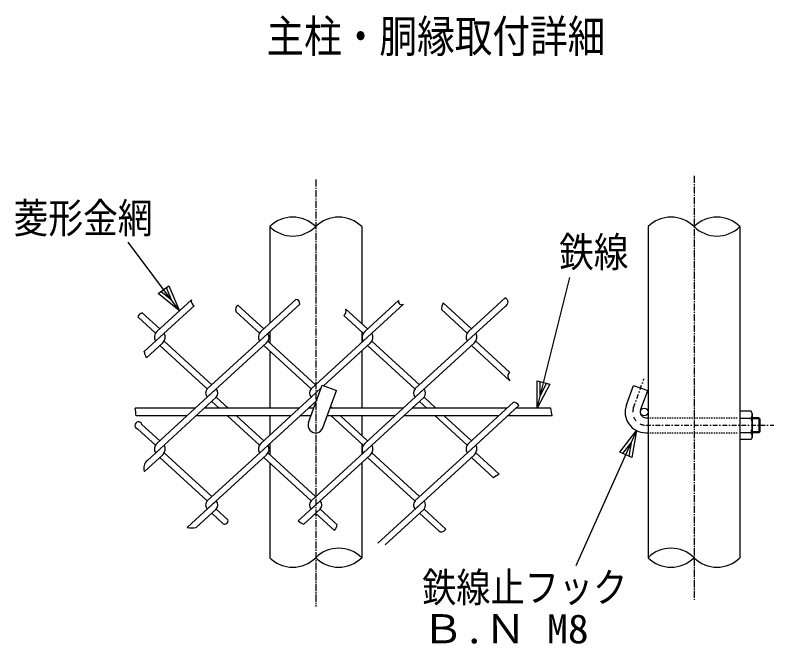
# Model space of a CAD drawing. Units: millimetres, scale not verified. Extents: x -2950 to 2950, y -2100 to 2100.
# Drawn here: x 978 to 1780, y 552 to 1216 of the extents above; entities that cross this region are included whole.
import ezdxf
from ezdxf.enums import TextEntityAlignment as Align

# ---------------------------------------------------------------- set-up
doc = ezdxf.new("R2010")
doc.units = ezdxf.units.MM
doc.header["$LTSCALE"] = 10
for name, pattern in [('USER1', [1.125, 0.75, -0.125, 0.125, -0.125]), ('USER2', [0.26, 0.01, -0.25]), ('USER3', [1.01, 0.5, -0.25, 0.01, -0.25])]:
    doc.linetypes.add(name, pattern=pattern)
doc.layers.add('0-1_1', color=7, linetype='Continuous', lineweight=25)
doc.layers.add('0-2_0', color=7, linetype='Continuous', lineweight=25)
doc.styles.add('ＭＳ ゴシック', font='')
doc.styles.get('ＭＳ ゴシック').set_extended_font_data('MS Gothic')

# ---------------------------------------------------------------- blocks, each defined once
blk = doc.blocks.new('C105')
at = {"layer": '0-1_1', "color": 4}
blk.add_line((9389.4, 17140.2), (9735.3, 18521.2), dxfattribs=at)
blk.add_lwpolyline([(9525.3, 17394.8), (9389.4, 17140.2), (9389.5, 17428.8)], close=True, dxfattribs=at)
blk.add_lwpolyline([(9491.3, 17403.3), (9423.4, 17276), (9423.4, 17420.3)], dxfattribs=at)
blk = doc.blocks.new('C106')
at = {"layer": '0-1_1', "color": 4}
blk.add_line((10442.3, 16903.6), (9800.7, 15475.5), dxfattribs=at)
blk.add_lwpolyline([(10263.7, 16676.9), (10442.3, 16903.6), (10391.4, 16619.5)], close=True, dxfattribs=at)
blk.add_lwpolyline([(10295.6, 16662.5), (10384.9, 16775.9), (10359.5, 16633.9)], dxfattribs=at)
blk = doc.blocks.new('C109')
at = {"layer": '0-1_1', "color": 4}
blk.add_line((22168.3, 18875.2), (21625.2, 19599.4), dxfattribs=at)
blk.add_lwpolyline([(22056.3, 19141.2), (22168.3, 18875.2), (21944.3, 19057.2)], close=True, dxfattribs=at)
blk.add_lwpolyline([(22028.3, 19120.2), (22084.3, 18987.2), (21972.3, 19078.2)], dxfattribs=at)

msp = doc.modelspace()

# ---------------------------------------------------------------- linework, layer by layer
at = {"layer": '0-1_1', "color": 4, "linetype": 'USER1'}
for p, q in [((1695.92, 1046.46), (1695.92, 598.35)), ((1295.92, 1042.55), (1295.92, 591.21))]:
    msp.add_line(p, q, dxfattribs=at)
at = {"layer": '0-1_1'}
for p, q in [((1247.32, 992.79), (1247.32, 890.55)), ((1344.52, 992.79), (1344.52, 890.34)), ((1647.32, 992.79), (1647.32, 642.79)), ((1744.52, 992.79), (1744.52, 642.79)), ((1127.96, 881.83), (1164.42, 915.24)), ((1237.81, 881.83), (1274.93, 915.85)), ((1347.66, 881.83), (1383.37, 914.56)), ((1457.51, 881.83), (1496.21, 917.3)), ((1131.04, 875.86), (1167.38, 909.16)), ((1240.89, 884.65), (1213.48, 909.76)), ((1240.89, 875.86), (1279.03, 910.81)), ((1350.73, 875.86), (1388.82, 910.76)), ((1460.58, 884.65), (1430.64, 912.09)), ((1460.58, 875.86), (1496.41, 908.69)), ((1131.04, 884.65), (1112.38, 901.75)), ((1236.34, 880.03), (1211.63, 902.67)), ((1346.18, 880.03), (1325.8, 898.7)), ((1350.73, 884.65), (1327.9, 905.57)), ((1456.03, 880.03), (1428.75, 905.03)), ((1126.49, 880.03), (1107.72, 897.23)), ((1131.04, 875.86), (1114.4, 860.62)), ((1240.89, 875.86), (1181.17, 821.14)), ((1247.32, 881.76), (1247.32, 869.96)), ((1350.73, 875.86), (1291.01, 821.14)), ((1344.52, 881.55), (1344.52, 870.17)), ((1460.58, 875.86), (1400.86, 821.14)), ((1134.11, 869.89), (1116.91, 854.13)), ((1131.04, 867.07), (1181.17, 821.14)), ((1135.59, 871.69), (1185.96, 825.53)), ((1243.96, 869.89), (1181.19, 812.37)), ((1240.89, 867.07), (1291.01, 821.14)), ((1245.43, 871.69), (1295.81, 825.53)), ((1353.81, 869.89), (1304.23, 824.46)), ((1350.73, 867.07), (1400.86, 821.14)), ((1355.28, 871.69), (1405.66, 825.53)), ((1463.65, 869.89), (1400.88, 812.37)), ((1460.58, 867.07), (1501.16, 829.89)), ((1465.13, 871.69), (1500.83, 838.98)), ((1247.32, 861.17), (1247.32, 800.79)), ((1344.52, 861.38), (1344.52, 800.79)), ((1127.96, 763.6), (1190.74, 821.12)), ((1301.75, 822.19), (1291.03, 812.37)), ((1303.44, 780.05), (1317.81, 819.52)), ((1347.66, 763.6), (1410.43, 821.12)), ((1639.44, 798.84), (1646.92, 819.41)), ((1131.04, 757.63), (1190.76, 812.35)), ((1203.37, 800.79), (1190.76, 812.35)), ((1237.81, 763.6), (1291.03, 812.37)), ((1350.73, 757.63), (1410.45, 812.35)), ((1423.07, 800.79), (1410.45, 812.35)), ((1193.78, 800.79), (1185.96, 807.95)), ((1240.89, 757.63), (1296.95, 809)), ((1313.22, 800.79), (1311.55, 802.32)), ((1413.48, 800.79), (1405.66, 807.95)), ((1457.51, 763.6), (1504.89, 807.02)), ((1460.58, 757.63), (1510.81, 803.65)), ((1168.55, 800.79), (1105.13, 800.79)), ((1278.4, 800.79), (1178.14, 800.79)), ((1293.96, 800.79), (1287.99, 800.79)), ((1388.24, 800.79), (1310.99, 800.79)), ((1498.09, 800.79), (1397.84, 800.79)), ((1544.46, 800.79), (1507.68, 800.79)), ((1756.37, 797.79), (1744.52, 797.79)), ((1744.52, 797.79), (1744.52, 767.79)), ((1757.52, 795.29), (1756.37, 797.79)), ((1159.82, 792.79), (1105.92, 792.79)), ((1269.67, 792.79), (1169.41, 792.79)), ((1236.34, 761.79), (1202.51, 792.79)), ((1240.89, 766.42), (1212.1, 792.79)), ((1247.32, 792.79), (1247.32, 772.32)), ((1291.05, 792.79), (1279.26, 792.79)), ((1379.51, 792.79), (1308.08, 792.79)), ((1346.18, 761.79), (1312.36, 792.79)), ((1350.73, 766.42), (1321.95, 792.79)), ((1344.52, 792.79), (1344.52, 772.11)), ((1489.36, 792.79), (1389.1, 792.79)), ((1456.03, 761.79), (1422.21, 792.79)), ((1460.58, 766.42), (1431.8, 792.79)), ((1545.92, 792.79), (1498.95, 792.79)), ((1645.08, 790.79), (1647.32, 790.79)), ((1744.52, 790.28), (1756.37, 790.28)), ((1764.32, 790.79), (1757.52, 790.79)), ((1765.52, 789.59), (1764.32, 790.79)), ((1764.32, 790.79), (1764.32, 774.79)), ((1765.52, 789.59), (1765.52, 775.99)), ((1126.49, 761.79), (1107.9, 778.82)), ((1131.04, 766.42), (1112.15, 783.72)), ((1645.08, 774.79), (1647.32, 774.79)), ((1744.52, 775.29), (1756.37, 775.29)), ((1764.32, 774.79), (1757.52, 774.79)), ((1765.52, 775.99), (1764.32, 774.79)), ((1247.32, 763.53), (1247.32, 751.73)), ((1344.52, 763.32), (1344.52, 751.94)), ((1131.04, 757.63), (1117.85, 745.54)), ((1240.89, 757.63), (1181.17, 702.9)), ((1350.73, 757.63), (1291.01, 702.9)), ((1460.58, 757.63), (1400.86, 702.9)), ((1134.11, 751.65), (1114.77, 733.93)), ((1131.04, 748.84), (1181.17, 702.9)), ((1135.59, 753.46), (1185.96, 707.3)), ((1243.96, 751.65), (1181.19, 694.13)), ((1240.89, 748.84), (1291.01, 702.9)), ((1245.43, 753.46), (1295.81, 707.3)), ((1353.81, 751.65), (1291.03, 694.13)), ((1350.73, 748.84), (1400.86, 702.9)), ((1355.28, 753.46), (1405.66, 707.3)), ((1463.65, 751.65), (1400.88, 694.13)), ((1460.58, 748.84), (1484.05, 727.33)), ((1465.13, 753.46), (1489.71, 730.93)), ((1247.32, 742.94), (1247.32, 642.79)), ((1344.52, 743.15), (1344.52, 642.79)), ((1159.91, 674.64), (1190.74, 702.89)), ((1277.37, 681.61), (1300.59, 702.89)), ((1361.56, 658.1), (1410.43, 702.89)), ((1169.49, 674.63), (1190.76, 694.11)), ((1203.04, 682.86), (1190.76, 694.11)), ((1283.27, 678.23), (1300.6, 694.11)), ((1318.63, 677.59), (1300.6, 694.11)), ((1369.37, 656.47), (1410.45, 694.11)), ((1433.38, 673.11), (1410.45, 694.11)), ((1197.94, 678.75), (1185.96, 689.72)), ((1315.68, 671.51), (1295.81, 689.72)), ((1426.01, 671.07), (1405.66, 689.72))]:
    msp.add_line(p, q, dxfattribs=at)
at = {"layer": '0-1_1', "color": 4, "linetype": 'USER3'}
for p, q in [((1631.92, 801.58), (1643.03, 832.11)), ((1645.08, 782.79), (1780.31, 782.79))]:
    msp.add_line(p, q, dxfattribs=at)
at = {"layer": '0-1_1', "linetype": 'USER2'}
for p, q in [((1647.32, 790.79), (1744.52, 790.79)), ((1647.32, 774.79), (1744.52, 774.79))]:
    msp.add_line(p, q, dxfattribs=at)
at = {"layer": '0-1_1', "color": 4}
for p, q in [((1765.52, 789.59), (1757.52, 789.59)), ((1765.52, 775.99), (1757.52, 775.99))]:
    msp.add_line(p, q, dxfattribs=at)
at = {"layer": '0-1_1'}
for points in [[(1288.41, 785.52), (1302.77, 824.99), (1317.81, 819.52)], [(1624.4, 804.31), (1631.89, 824.88), (1646.92, 819.41)], [(1757.52, 795.29), (1757.52, 770.29), (1756.37, 767.79), (1744.52, 767.79)]]:
    msp.add_lwpolyline(points, dxfattribs=at)
msp.add_circle((1643.32, 796.79), 4, dxfattribs=at)
at = {"layer": '0-1_1', "color": 4}
for centre, radius, start, end in [((1271.62, 968.26), 34.52, 45.26329, 134.73663), ((1320.22, 968.26), 34.52, 45.26329, 134.73663), ((1671.62, 968.26), 34.52, 45.26329, 134.73663), ((1720.22, 968.26), 34.52, 45.26329, 134.73663), ((1271.62, 1017.31), 34.52, 225.26355, 314.73669), ((1720.22, 1017.31), 34.52, 225.26337, 314.73669), ((1169.79, 914.09), 5.48, 167.87253, 243.97788), ((1274.3, 911.15), 4.74, 355.8866, 82.28421), ((1386.83, 913.71), 3.56, 166.11601, 304.07837), ((1494.63, 912.96), 4.62, 292.60126, 69.99497), ((1216.97, 905.07), 5.85, 126.60717, 204.21182), ((1450.47, 902.97), 21.82, 155.31758, 174.58073), ((1114.6, 894.8), 7.3, 107.75444, 160.57173), ((1320.37, 904.12), 7.67, 315.0863, 10.91983), ((710.45, 700.39), 434.57, 20.7187, 21.63587), ((1505.51, 834.6), 6.41, 136.88495, 227.33714), ((1504.74, 799.88), 7.14, 31.85026, 88.81895), ((989.97, 785.27), 116.19, 3.71096, 7.67615), ((1218.05, 737.08), 332.57, 9.64231, 11.04335), ((1108.51, 782.59), 3.81, 17.28237, 260.90268), ((1124.07, 737.68), 10.03, 128.34595, 201.94916), ((1510.96, 691.22), 45.03, 118.14438, 126.69124), ((1199.64, 681.86), 3.55, 241.29324, 16.34576), ((1164.74, 718.2), 43.83, 263.66666, 276.21576), ((1291.93, 700.19), 23.61, 231.91876, 248.48406), ((1304.63, 680.64), 14.33, 320.42987, 347.72482), ((1428.86, 675.12), 4.95, 234.8794, 336.00775), ((1320.22, 618.26), 34.52, 45.26356, 134.73663), ((1671.62, 618.26), 34.52, 45.26329, 134.73663), ((1271.62, 667.31), 34.52, 225.26337, 314.73669), ((1320.22, 667.31), 34.52, 225.26337, 314.73669), ((1671.62, 667.31), 34.52, 225.26364, 314.73679), ((1720.22, 667.31), 34.52, 225.26364, 314.73679)]:
    msp.add_arc(centre, radius, start, end, dxfattribs=at)
at = {"layer": '0-1_1'}
for centre, radius, start, end in [((1133.44, 875.86), 8.1, 132.49985, 210.96317), ((1128.64, 875.86), 8.1, 312.49994, 30.96311), ((1243.28, 875.86), 8.1, 132.49965, 210.96317), ((1238.49, 875.86), 8.1, 312.50012, 30.96311), ((1353.13, 875.86), 8.1, 132.49965, 210.96317), ((1348.33, 875.86), 8.1, 312.50012, 30.96311), ((1462.98, 875.86), 8.1, 132.49965, 210.96317), ((1458.18, 875.86), 8.1, 312.50012, 30.96311), ((1185.96, 816.74), 6.48, 137.49927, 222.4995), ((1185.96, 816.74), 6.48, 317.50058, 42.50064), ((1295.81, 816.74), 6.48, 137.49927, 222.49973), ((1295.81, 816.74), 6.48, 34.95305, 42.50065), ((1405.66, 816.74), 6.48, 137.49927, 222.49973), ((1405.66, 816.74), 6.48, 317.50034, 42.50064), ((1645.08, 796.79), 22, 160.00006, 270), ((1645.08, 796.79), 6, 159.99977, 270), ((1746.1, 795.29), 11.43, 334.02042, 0), ((1732.62, 782.79), 24.9, 342.48389, 17.51721), ((1295.92, 782.79), 8, 159.99965, 339.99972), ((1746.1, 770.29), 11.43, 0, 25.97959), ((1133.44, 757.63), 8.1, 132.49985, 210.96317), ((1243.28, 757.63), 8.1, 132.49965, 210.96317), ((1353.13, 757.63), 8.1, 132.49965, 210.96317), ((1462.98, 757.63), 8.1, 132.49965, 210.96317), ((1128.64, 757.63), 8.1, 312.49994, 30.96311), ((1238.49, 757.63), 8.1, 312.50012, 30.96311), ((1348.33, 757.63), 8.1, 312.50012, 30.96311), ((1458.18, 757.63), 8.1, 312.50012, 30.96311), ((1185.96, 698.51), 6.48, 137.49927, 222.4995), ((1185.96, 698.51), 6.48, 317.50058, 42.50064), ((1295.81, 698.51), 6.48, 137.49927, 222.49973), ((1295.81, 698.51), 6.48, 317.50034, 42.50064), ((1405.66, 698.51), 6.48, 137.49927, 222.49973), ((1405.66, 698.51), 6.48, 317.50034, 42.50064)]:
    msp.add_arc(centre, radius, start, end, dxfattribs=at)
at = {"layer": '0-1_1', "color": 4, "linetype": 'USER3'}
msp.add_arc((1645.08, 796.79), 14, 160.00006, 270, dxfattribs=at)

# ---------------------------------------------------------------- block references
at = {"layer": '0-2_0', "xscale": 0.1, "yscale": 0.1}
for name, p in [('C109', (-1064.99, -983.81)), ('C105', (590.97, -913.23)), ('C106', (590.97, -913.23))]:
    msp.add_blockref(name, p, dxfattribs=at)

# ---------------------------------------------------------------- texts
at = {"layer": '0-1_1', "color": 4, "style": 'ＭＳ ゴシック'}
for s, height, width, p in [('主柱・胴縁取付詳細', 34.34, 0.85, (1243.82, 1166.48)), ('菱形金網', 31.7, 0.85, (976.44, 976.38)), ('鉄線', 31.6, 0.85, (1553.3, 940.55)), ('鉄線止フック', 31.18, 0.85, (1408.42, 586.49)), ('Ｂ.Ｎ M8', 30.78, 1.05, (1408.42, 543.03))]:
    msp.add_text(s, height=height, dxfattribs=dict(at, width=width)).set_placement(p, align=Align.BOTTOM_LEFT)

doc.saveas('drawing.dxf')
